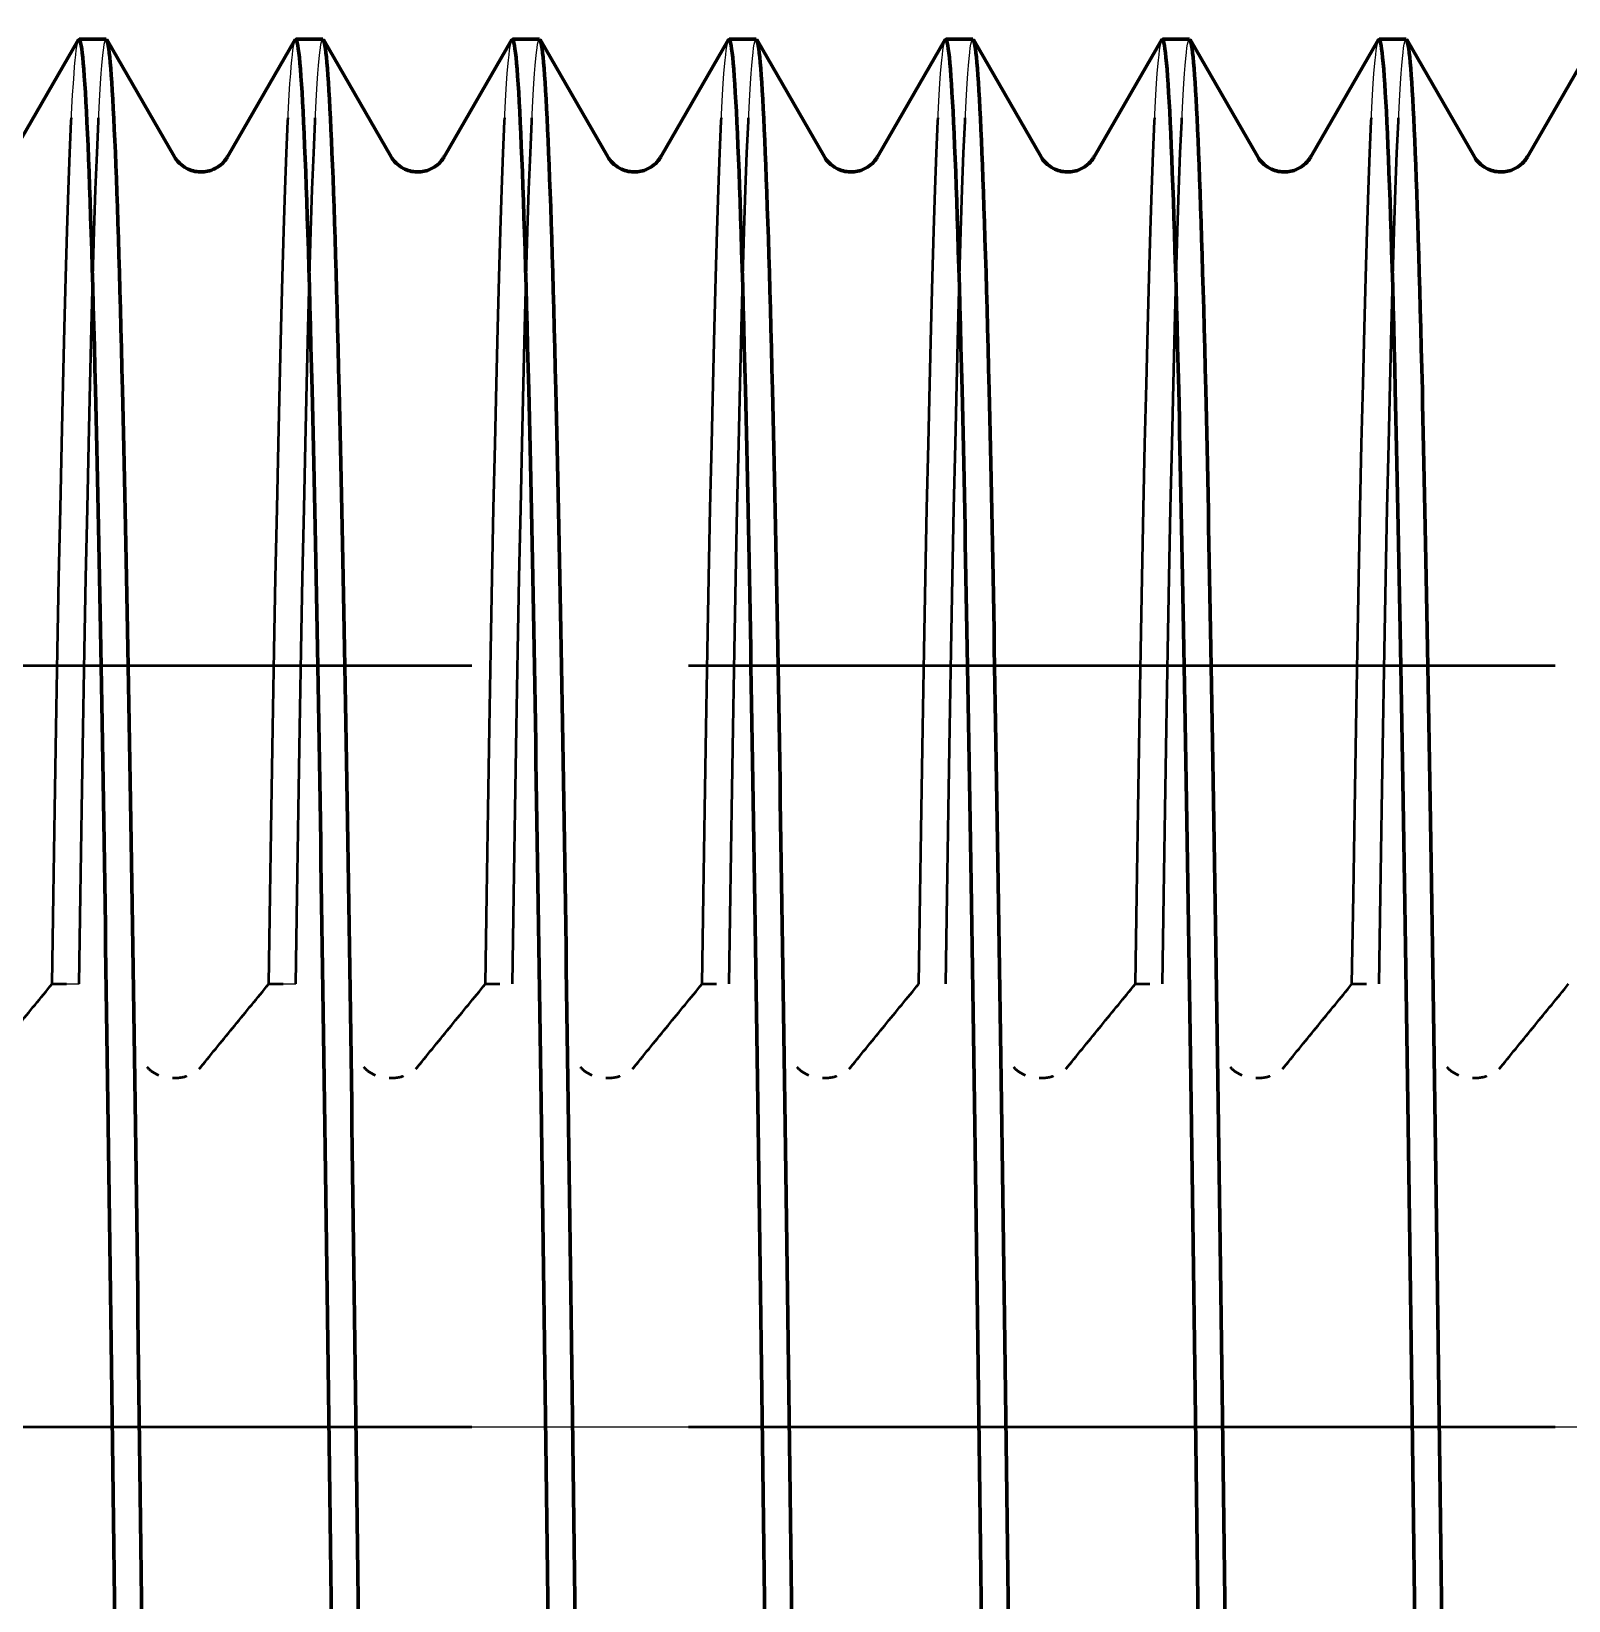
# Model space of a CAD drawing. Header units: millimetres. Extents: x -65 to 65, y -40 to 40.
# Drawn here: x -54.55 to -43.91, y 11.53 to 22.39 of the extents above; entities that cross this region are included whole.
import ezdxf

# ---------------------------------------------------------------- set-up
doc = ezdxf.new("R2010")
doc.units = ezdxf.units.MM
doc.linetypes.add('Dashed', pattern=[5.7, 4.56, -1.14])
doc.layers.add('Hidden (ISO)', color=7, linetype='Dashed', lineweight=50)
doc.layers.add('Visible (ISO)', color=7, linetype='Continuous', lineweight=70)

# ---------------------------------------------------------------- blocks, each defined once
blk = doc.blocks.new('Ball Screw Nut Assembly_Sheet_VIEW6')
at = {"layer": ''}
for p, q in [((-54.027, 22.334), (-53.558, 21.522)), ((-52.719, 22.338), (-52.531, 22.338)), ((-52.527, 22.334), (-52.058, 21.522)), ((-51.027, 22.334), (-50.558, 21.522)), ((-49.527, 22.334), (-49.058, 21.522)), ((-48.027, 22.334), (-47.558, 21.522)), ((-46.527, 22.334), (-46.058, 21.522)), ((-45.027, 22.334), (-44.558, 21.522))]:
    blk.add_line(p, q, dxfattribs=at)
at = {"layer": '', "ltscale": 0.006853}
for p, q in [((-54.406, 15.795), (-54.219, 15.795)), ((-52.906, 15.795), (-52.719, 15.795))]:
    blk.add_line(p, q, dxfattribs=at)
at = {"layer": '', "ltscale": 1.31579}
blk.add_line((-65, 12.728), (-31.595, 12.728), dxfattribs=at)
at = {"layer": ''}
for points, knots in [([(-54.223, 22.33), (-54.184, 22.391), (-54.145, 21.561), (-54.106, 19.909), (-54.057, 17.832), (-54.008, 14.465), (-53.96, 10.412), (-53.911, 6.366), (-53.862, 1.654), (-53.813, -2.881), (-53.764, -7.41), (-53.715, -11.742), (-53.666, -15.107), (-53.617, -18.483), (-53.568, -20.869), (-53.519, -21.835), (-53.503, -22.169), (-53.486, -22.333), (-53.469, -22.331)], [45.534585, 45.534585, 45.534585, 45.534585, 46.023689, 46.023689, 46.023689, 46.638984, 46.638984, 46.638984, 47.253222, 47.253222, 47.253222, 47.866592, 47.866592, 47.866592, 48.482218, 48.482218, 48.482218, 48.694686, 48.694686, 48.694686, 48.694686]), ([(-52.723, 22.33), (-52.684, 22.391), (-52.645, 21.561), (-52.606, 19.909), (-52.557, 17.832), (-52.508, 14.465), (-52.46, 10.412), (-52.411, 6.366), (-52.362, 1.654), (-52.313, -2.881), (-52.264, -7.41), (-52.215, -11.742), (-52.166, -15.107), (-52.117, -18.483), (-52.068, -20.869), (-52.019, -21.835), (-52.003, -22.169), (-51.986, -22.333), (-51.969, -22.331)], [51.81777, 51.81777, 51.81777, 51.81777, 52.306875, 52.306875, 52.306875, 52.922169, 52.922169, 52.922169, 53.536407, 53.536407, 53.536407, 54.149777, 54.149777, 54.149777, 54.765404, 54.765404, 54.765404, 54.977871, 54.977871, 54.977871, 54.977871]), ([(-51.223, 22.33), (-51.184, 22.391), (-51.145, 21.561), (-51.106, 19.909), (-51.057, 17.832), (-51.008, 14.465), (-50.96, 10.412), (-50.911, 6.366), (-50.862, 1.654), (-50.813, -2.881), (-50.764, -7.41), (-50.715, -11.742), (-50.666, -15.107), (-50.617, -18.483), (-50.568, -20.869), (-50.519, -21.835), (-50.503, -22.169), (-50.486, -22.333), (-50.469, -22.331)], [58.100956, 58.100956, 58.100956, 58.100956, 58.59006, 58.59006, 58.59006, 59.205354, 59.205354, 59.205354, 59.819593, 59.819593, 59.819593, 60.432963, 60.432963, 60.432963, 61.048589, 61.048589, 61.048589, 61.261057, 61.261057, 61.261057, 61.261057]), ([(-49.723, 22.33), (-49.684, 22.391), (-49.645, 21.561), (-49.606, 19.909), (-49.557, 17.832), (-49.508, 14.465), (-49.46, 10.412), (-49.411, 6.366), (-49.362, 1.654), (-49.313, -2.881), (-49.264, -7.41), (-49.215, -11.742), (-49.166, -15.107), (-49.117, -18.483), (-49.068, -20.869), (-49.019, -21.835), (-49.003, -22.169), (-48.986, -22.333), (-48.969, -22.331)], [64.384141, 64.384141, 64.384141, 64.384141, 64.873245, 64.873245, 64.873245, 65.48854, 65.48854, 65.48854, 66.102778, 66.102778, 66.102778, 66.716148, 66.716148, 66.716148, 67.331774, 67.331774, 67.331774, 67.544242, 67.544242, 67.544242, 67.544242]), ([(-48.223, 22.33), (-48.184, 22.391), (-48.145, 21.561), (-48.106, 19.909), (-48.057, 17.832), (-48.008, 14.465), (-47.96, 10.412), (-47.911, 6.366), (-47.862, 1.654), (-47.813, -2.881), (-47.764, -7.41), (-47.715, -11.742), (-47.666, -15.107), (-47.617, -18.483), (-47.568, -20.869), (-47.519, -21.835), (-47.503, -22.169), (-47.486, -22.333), (-47.469, -22.331)], [70.667326, 70.667326, 70.667326, 70.667326, 71.156431, 71.156431, 71.156431, 71.771725, 71.771725, 71.771725, 72.385963, 72.385963, 72.385963, 72.999333, 72.999333, 72.999333, 73.61496, 73.61496, 73.61496, 73.827427, 73.827427, 73.827427, 73.827427]), ([(-46.723, 22.33), (-46.684, 22.391), (-46.645, 21.561), (-46.606, 19.909), (-46.557, 17.832), (-46.508, 14.465), (-46.46, 10.412), (-46.411, 6.366), (-46.362, 1.654), (-46.313, -2.881), (-46.264, -7.41), (-46.215, -11.742), (-46.166, -15.107), (-46.117, -18.483), (-46.068, -20.869), (-46.019, -21.835), (-46.003, -22.169), (-45.986, -22.333), (-45.969, -22.331)], [76.950511, 76.950511, 76.950511, 76.950511, 77.439616, 77.439616, 77.439616, 78.05491, 78.05491, 78.05491, 78.669149, 78.669149, 78.669149, 79.282519, 79.282519, 79.282519, 79.898145, 79.898145, 79.898145, 80.110613, 80.110613, 80.110613, 80.110613]), ([(-45.223, 22.33), (-45.184, 22.391), (-45.145, 21.561), (-45.106, 19.909), (-45.057, 17.832), (-45.008, 14.465), (-44.96, 10.412), (-44.911, 6.366), (-44.862, 1.654), (-44.813, -2.881), (-44.764, -7.41), (-44.715, -11.742), (-44.666, -15.107), (-44.617, -18.483), (-44.568, -20.869), (-44.519, -21.835), (-44.503, -22.169), (-44.486, -22.333), (-44.469, -22.331)], [83.233697, 83.233697, 83.233697, 83.233697, 83.722801, 83.722801, 83.722801, 84.338095, 84.338095, 84.338095, 84.952334, 84.952334, 84.952334, 85.565704, 85.565704, 85.565704, 86.18133, 86.18133, 86.18133, 86.393798, 86.393798, 86.393798, 86.393798]), ([(-45.031, 22.333), (-44.994, 22.327), (-44.956, 21.498), (-44.919, 19.909), (-44.87, 17.832), (-44.821, 14.465), (-44.772, 10.412), (-44.723, 6.366), (-44.674, 1.654), (-44.625, -2.881), (-44.577, -7.41), (-44.528, -11.742), (-44.479, -15.107), (-44.43, -18.483), (-44.381, -20.869), (-44.332, -21.835), (-44.314, -22.198), (-44.295, -22.36), (-44.277, -22.327)], [89.535391, 89.535391, 89.535391, 89.535391, 90.005987, 90.005987, 90.005987, 90.621281, 90.621281, 90.621281, 91.235519, 91.235519, 91.235519, 91.848889, 91.848889, 91.848889, 92.464516, 92.464516, 92.464516, 92.695492, 92.695492, 92.695492, 92.695492]), ([(-44.558, 21.522), (-44.552, 21.511), (-44.542, 21.496), (-44.511, 21.466), (-44.494, 21.452), (-44.46, 21.435), (-44.445, 21.429), (-44.397, 21.416), (-44.361, 21.415), (-44.299, 21.429), (-44.273, 21.442), (-44.232, 21.47), (-44.219, 21.485), (-44.201, 21.507), (-44.196, 21.515), (-44.192, 21.522)], [0, 0, 0, 0, 0.01897742, 0.01897742, 0.03148174, 0.03148174, 0.03925152, 0.03925152, 0.05445273, 0.05445273, 0.06857096, 0.06857096, 0.08319733, 0.08319733, 0.09491646, 0.09491646, 0.09491646, 0.09491646])]:
    blk.add_open_spline(points, degree=3, knots=knots, dxfattribs=at)
at = {"layer": '', "ltscale": 1.31579}
for points, knots in [([(-54.406, 15.795), (-54.355, 19.162), (-54.304, 21.408), (-54.254, 22.1), (-54.243, 22.238), (-54.233, 22.314), (-54.223, 22.33)], [44.7676953, 44.7676953, 44.7676953, 44.7676953, 45.407149, 45.407149, 45.407149, 45.5345849, 45.5345849, 45.5345849, 45.5345849]), ([(-54.219, 15.795), (-54.168, 19.162), (-54.117, 21.408), (-54.066, 22.1), (-54.054, 22.258), (-54.043, 22.335), (-54.031, 22.333)], [51.0508806, 51.0508806, 51.0508806, 51.0508806, 51.6903343, 51.6903343, 51.6903343, 51.8362788, 51.8362788, 51.8362788, 51.8362788]), ([(-52.906, 15.795), (-52.855, 19.162), (-52.804, 21.408), (-52.754, 22.1), (-52.743, 22.238), (-52.733, 22.314), (-52.723, 22.33)], [51.0508806, 51.0508806, 51.0508806, 51.0508806, 51.6903343, 51.6903343, 51.6903343, 51.8177702, 51.8177702, 51.8177702, 51.8177702]), ([(-52.719, 15.795), (-52.668, 19.162), (-52.617, 21.408), (-52.566, 22.1), (-52.554, 22.258), (-52.543, 22.335), (-52.531, 22.333)], [57.3340659, 57.3340659, 57.3340659, 57.3340659, 57.9735196, 57.9735196, 57.9735196, 58.1194641, 58.1194641, 58.1194641, 58.1194641]), ([(-51.406, 15.795), (-51.355, 19.162), (-51.304, 21.408), (-51.254, 22.1), (-51.243, 22.238), (-51.233, 22.314), (-51.223, 22.33)], [57.3340659, 57.3340659, 57.3340659, 57.3340659, 57.9735196, 57.9735196, 57.9735196, 58.1009555, 58.1009555, 58.1009555, 58.1009555]), ([(-51.219, 15.795), (-51.168, 19.162), (-51.117, 21.408), (-51.066, 22.1), (-51.054, 22.258), (-51.043, 22.335), (-51.031, 22.333)], [63.6172512, 63.6172512, 63.6172512, 63.6172512, 64.2567049, 64.2567049, 64.2567049, 64.4026494, 64.4026494, 64.4026494, 64.4026494]), ([(-49.906, 15.795), (-49.855, 19.162), (-49.804, 21.408), (-49.754, 22.1), (-49.743, 22.238), (-49.733, 22.314), (-49.723, 22.33)], [63.6172512, 63.6172512, 63.6172512, 63.6172512, 64.2567049, 64.2567049, 64.2567049, 64.3841408, 64.3841408, 64.3841408, 64.3841408]), ([(-49.719, 15.795), (-49.668, 19.162), (-49.617, 21.408), (-49.566, 22.1), (-49.554, 22.258), (-49.543, 22.335), (-49.531, 22.333)], [69.9004365, 69.9004365, 69.9004365, 69.9004365, 70.5398902, 70.5398902, 70.5398902, 70.6858347, 70.6858347, 70.6858347, 70.6858347]), ([(-48.406, 15.795), (-48.355, 19.162), (-48.304, 21.408), (-48.254, 22.1), (-48.243, 22.238), (-48.233, 22.314), (-48.223, 22.33)], [69.9004365, 69.9004365, 69.9004365, 69.9004365, 70.5398902, 70.5398902, 70.5398902, 70.6673261, 70.6673261, 70.6673261, 70.6673261]), ([(-48.219, 15.795), (-48.168, 19.162), (-48.117, 21.408), (-48.066, 22.1), (-48.054, 22.258), (-48.043, 22.335), (-48.031, 22.333)], [76.1836218, 76.1836218, 76.1836218, 76.1836218, 76.8230755, 76.8230755, 76.8230755, 76.96902, 76.96902, 76.96902, 76.96902]), ([(-46.906, 15.795), (-46.855, 19.162), (-46.804, 21.408), (-46.754, 22.1), (-46.743, 22.238), (-46.733, 22.314), (-46.723, 22.33)], [76.1836218, 76.1836218, 76.1836218, 76.1836218, 76.8230755, 76.8230755, 76.8230755, 76.9505115, 76.9505115, 76.9505115, 76.9505115]), ([(-46.719, 15.795), (-46.668, 19.162), (-46.617, 21.408), (-46.566, 22.1), (-46.554, 22.258), (-46.543, 22.335), (-46.531, 22.333)], [82.4668072, 82.4668072, 82.4668072, 82.4668072, 83.1062608, 83.1062608, 83.1062608, 83.2522053, 83.2522053, 83.2522053, 83.2522053]), ([(-45.406, 15.795), (-45.355, 19.162), (-45.304, 21.408), (-45.254, 22.1), (-45.243, 22.238), (-45.233, 22.314), (-45.223, 22.33)], [82.4668072, 82.4668072, 82.4668072, 82.4668072, 83.1062608, 83.1062608, 83.1062608, 83.2336968, 83.2336968, 83.2336968, 83.2336968]), ([(-45.219, 15.795), (-45.168, 19.162), (-45.117, 21.408), (-45.066, 22.1), (-45.054, 22.258), (-45.043, 22.335), (-45.031, 22.333)], [88.7499925, 88.7499925, 88.7499925, 88.7499925, 89.3894461, 89.3894461, 89.3894461, 89.5353906, 89.5353906, 89.5353906, 89.5353906]), ([(-53.375, 15.221), (-53.297, 15.317), (-53.219, 15.412), (-53.063, 15.604), (-52.984, 15.699), (-52.906, 15.795)], [0, 0, 0, 0, 0.04687397, 0.04687397, 0.09374794, 0.09374794, 0.09374794, 0.09374794]), ([(-51.875, 15.221), (-51.797, 15.317), (-51.719, 15.412), (-51.563, 15.604), (-51.484, 15.699), (-51.406, 15.795)], [0, 0, 0, 0, 0.04687397, 0.04687397, 0.09374794, 0.09374794, 0.09374794, 0.09374794]), ([(-48.875, 15.221), (-48.797, 15.317), (-48.719, 15.412), (-48.563, 15.604), (-48.484, 15.699), (-48.406, 15.795)], [0, 0, 0, 0, 0.04687397, 0.04687397, 0.09374794, 0.09374794, 0.09374794, 0.09374794])]:
    blk.add_open_spline(points, degree=3, knots=knots, dxfattribs=at)
at = {"layer": '', "ltscale": 1.05225e-08}
for points in [[(-53.558, 21.517), (-53.558, 21.517), (-53.558, 21.517), (-53.558, 21.517)], [(-52.058, 21.517), (-52.058, 21.517), (-52.058, 21.517), (-52.058, 21.517)], [(-50.558, 21.517), (-50.558, 21.517), (-50.558, 21.517), (-50.558, 21.517)], [(-49.058, 21.517), (-49.058, 21.517), (-49.058, 21.517), (-49.058, 21.517)], [(-47.558, 21.517), (-47.558, 21.517), (-47.558, 21.517), (-47.558, 21.517)], [(-46.058, 21.517), (-46.058, 21.517), (-46.058, 21.517), (-46.058, 21.517)], [(-44.558, 21.517), (-44.558, 21.517), (-44.558, 21.517), (-44.558, 21.517)]]:
    blk.add_open_spline(points, degree=3, dxfattribs=at)
at = {"layer": '', "ltscale": 9.1084e-09}
for points in [[(-53.192, 21.518), (-53.192, 21.518), (-53.192, 21.518), (-53.192, 21.518)], [(-51.692, 21.518), (-51.692, 21.518), (-51.692, 21.518), (-51.692, 21.518)], [(-50.192, 21.518), (-50.192, 21.518), (-50.192, 21.518), (-50.192, 21.518)], [(-48.692, 21.518), (-48.692, 21.518), (-48.692, 21.518), (-48.692, 21.518)], [(-47.192, 21.518), (-47.192, 21.518), (-47.192, 21.518), (-47.192, 21.518)], [(-45.692, 21.518), (-45.692, 21.518), (-45.692, 21.518), (-45.692, 21.518)], [(-44.192, 21.518), (-44.192, 21.518), (-44.192, 21.518), (-44.192, 21.518)]]:
    blk.add_open_spline(points, degree=3, dxfattribs=at)
at = {"layer": 'Hidden (ISO)', "ltscale": 1.31579}
for p, q in [((-65, 18), (-30.345, 18)), ((-65, 12.728), (-31.595, 12.728))]:
    blk.add_line(p, q, dxfattribs=at)
at = {"layer": 'Hidden (ISO)', "ltscale": 0.006853}
for p, q in [((-54.406, 15.795), (-54.219, 15.795)), ((-52.906, 15.795), (-52.719, 15.795)), ((-51.406, 15.795), (-51.219, 15.795)), ((-49.906, 15.795), (-49.719, 15.795)), ((-46.906, 15.795), (-46.719, 15.795)), ((-45.406, 15.795), (-45.219, 15.795))]:
    blk.add_line(p, q, dxfattribs=at)
at = {"layer": 'Hidden (ISO)', "ltscale": 1.31579}
for points, knots in [([(-54.406, 15.795), (-54.355, 19.162), (-54.304, 21.408), (-54.254, 22.1), (-54.243, 22.238), (-54.233, 22.314), (-54.223, 22.33)], [44.7676953, 44.7676953, 44.7676953, 44.7676953, 45.407149, 45.407149, 45.407149, 45.5345849, 45.5345849, 45.5345849, 45.5345849]), ([(-54.219, 15.795), (-54.168, 19.162), (-54.117, 21.408), (-54.066, 22.1), (-54.054, 22.258), (-54.043, 22.335), (-54.031, 22.333)], [51.0508806, 51.0508806, 51.0508806, 51.0508806, 51.6903343, 51.6903343, 51.6903343, 51.8362788, 51.8362788, 51.8362788, 51.8362788]), ([(-52.906, 15.795), (-52.855, 19.162), (-52.804, 21.408), (-52.754, 22.1), (-52.743, 22.238), (-52.733, 22.314), (-52.723, 22.33)], [51.0508806, 51.0508806, 51.0508806, 51.0508806, 51.6903343, 51.6903343, 51.6903343, 51.8177702, 51.8177702, 51.8177702, 51.8177702]), ([(-52.719, 15.795), (-52.668, 19.162), (-52.617, 21.408), (-52.566, 22.1), (-52.554, 22.258), (-52.543, 22.335), (-52.531, 22.333)], [57.3340659, 57.3340659, 57.3340659, 57.3340659, 57.9735196, 57.9735196, 57.9735196, 58.1194641, 58.1194641, 58.1194641, 58.1194641]), ([(-51.406, 15.795), (-51.355, 19.162), (-51.304, 21.408), (-51.254, 22.1), (-51.243, 22.238), (-51.233, 22.314), (-51.223, 22.33)], [57.3340659, 57.3340659, 57.3340659, 57.3340659, 57.9735196, 57.9735196, 57.9735196, 58.1009555, 58.1009555, 58.1009555, 58.1009555]), ([(-51.219, 15.795), (-51.168, 19.162), (-51.117, 21.408), (-51.066, 22.1), (-51.054, 22.258), (-51.043, 22.335), (-51.031, 22.333)], [63.6172512, 63.6172512, 63.6172512, 63.6172512, 64.2567049, 64.2567049, 64.2567049, 64.4026494, 64.4026494, 64.4026494, 64.4026494]), ([(-49.906, 15.795), (-49.855, 19.162), (-49.804, 21.408), (-49.754, 22.1), (-49.743, 22.238), (-49.733, 22.314), (-49.723, 22.33)], [63.6172512, 63.6172512, 63.6172512, 63.6172512, 64.2567049, 64.2567049, 64.2567049, 64.3841408, 64.3841408, 64.3841408, 64.3841408]), ([(-49.719, 15.795), (-49.668, 19.162), (-49.617, 21.408), (-49.566, 22.1), (-49.554, 22.258), (-49.543, 22.335), (-49.531, 22.333)], [69.9004365, 69.9004365, 69.9004365, 69.9004365, 70.5398902, 70.5398902, 70.5398902, 70.6858347, 70.6858347, 70.6858347, 70.6858347]), ([(-48.406, 15.795), (-48.355, 19.162), (-48.304, 21.408), (-48.254, 22.1), (-48.243, 22.238), (-48.233, 22.314), (-48.223, 22.33)], [69.9004365, 69.9004365, 69.9004365, 69.9004365, 70.5398902, 70.5398902, 70.5398902, 70.6673261, 70.6673261, 70.6673261, 70.6673261]), ([(-48.219, 15.795), (-48.168, 19.162), (-48.117, 21.408), (-48.066, 22.1), (-48.054, 22.258), (-48.043, 22.335), (-48.031, 22.333)], [76.1836218, 76.1836218, 76.1836218, 76.1836218, 76.8230755, 76.8230755, 76.8230755, 76.96902, 76.96902, 76.96902, 76.96902]), ([(-46.906, 15.795), (-46.855, 19.162), (-46.804, 21.408), (-46.754, 22.1), (-46.743, 22.238), (-46.733, 22.314), (-46.723, 22.33)], [76.1836218, 76.1836218, 76.1836218, 76.1836218, 76.8230755, 76.8230755, 76.8230755, 76.9505115, 76.9505115, 76.9505115, 76.9505115]), ([(-46.719, 15.795), (-46.668, 19.162), (-46.617, 21.408), (-46.566, 22.1), (-46.554, 22.258), (-46.543, 22.335), (-46.531, 22.333)], [82.4668072, 82.4668072, 82.4668072, 82.4668072, 83.1062608, 83.1062608, 83.1062608, 83.2522053, 83.2522053, 83.2522053, 83.2522053]), ([(-45.406, 15.795), (-45.355, 19.162), (-45.304, 21.408), (-45.254, 22.1), (-45.243, 22.238), (-45.233, 22.314), (-45.223, 22.33)], [82.4668072, 82.4668072, 82.4668072, 82.4668072, 83.1062608, 83.1062608, 83.1062608, 83.2336968, 83.2336968, 83.2336968, 83.2336968]), ([(-45.219, 15.795), (-45.168, 19.162), (-45.117, 21.408), (-45.066, 22.1), (-45.054, 22.258), (-45.043, 22.335), (-45.031, 22.333)], [88.7499925, 88.7499925, 88.7499925, 88.7499925, 89.3894461, 89.3894461, 89.3894461, 89.5353906, 89.5353906, 89.5353906, 89.5353906]), ([(-54.875, 15.221), (-54.797, 15.317), (-54.719, 15.412), (-54.563, 15.604), (-54.484, 15.699), (-54.406, 15.795)], [0, 0, 0, 0, 0.04687397, 0.04687397, 0.09374794, 0.09374794, 0.09374794, 0.09374794]), ([(-53.375, 15.221), (-53.297, 15.317), (-53.219, 15.412), (-53.063, 15.604), (-52.984, 15.699), (-52.906, 15.795)], [0, 0, 0, 0, 0.04687397, 0.04687397, 0.09374794, 0.09374794, 0.09374794, 0.09374794]), ([(-51.875, 15.221), (-51.797, 15.317), (-51.719, 15.412), (-51.563, 15.604), (-51.484, 15.699), (-51.406, 15.795)], [0, 0, 0, 0, 0.04687397, 0.04687397, 0.09374794, 0.09374794, 0.09374794, 0.09374794]), ([(-50.375, 15.221), (-50.297, 15.317), (-50.219, 15.412), (-50.063, 15.604), (-49.984, 15.699), (-49.906, 15.795)], [0, 0, 0, 0, 0.04687397, 0.04687397, 0.09374794, 0.09374794, 0.09374794, 0.09374794]), ([(-48.875, 15.221), (-48.797, 15.317), (-48.719, 15.412), (-48.563, 15.604), (-48.484, 15.699), (-48.406, 15.795)], [0, 0, 0, 0, 0.04687397, 0.04687397, 0.09374794, 0.09374794, 0.09374794, 0.09374794]), ([(-47.375, 15.221), (-47.297, 15.317), (-47.219, 15.412), (-47.063, 15.604), (-46.984, 15.699), (-46.906, 15.795)], [0, 0, 0, 0, 0.04687397, 0.04687397, 0.09374794, 0.09374794, 0.09374794, 0.09374794]), ([(-45.875, 15.221), (-45.797, 15.317), (-45.719, 15.412), (-45.563, 15.604), (-45.484, 15.699), (-45.406, 15.795)], [0, 0, 0, 0, 0.04687397, 0.04687397, 0.09374794, 0.09374794, 0.09374794, 0.09374794]), ([(-44.375, 15.221), (-44.297, 15.317), (-44.219, 15.412), (-44.063, 15.604), (-43.984, 15.699), (-43.906, 15.795)], [0, 0, 0, 0, 0.04687397, 0.04687397, 0.09374794, 0.09374794, 0.09374794, 0.09374794])]:
    blk.add_open_spline(points, degree=3, knots=knots, dxfattribs=at)
at = {"layer": 'Hidden (ISO)', "ltscale": 1.05225e-08}
for points in [[(-53.558, 21.517), (-53.558, 21.517), (-53.558, 21.517), (-53.558, 21.517)], [(-52.058, 21.517), (-52.058, 21.517), (-52.058, 21.517), (-52.058, 21.517)], [(-50.558, 21.517), (-50.558, 21.517), (-50.558, 21.517), (-50.558, 21.517)], [(-49.058, 21.517), (-49.058, 21.517), (-49.058, 21.517), (-49.058, 21.517)], [(-47.558, 21.517), (-47.558, 21.517), (-47.558, 21.517), (-47.558, 21.517)], [(-46.058, 21.517), (-46.058, 21.517), (-46.058, 21.517), (-46.058, 21.517)], [(-44.558, 21.517), (-44.558, 21.517), (-44.558, 21.517), (-44.558, 21.517)]]:
    blk.add_open_spline(points, degree=3, dxfattribs=at)
at = {"layer": 'Hidden (ISO)', "ltscale": 9.1084e-09}
for points in [[(-53.192, 21.518), (-53.192, 21.518), (-53.192, 21.518), (-53.192, 21.518)], [(-51.692, 21.518), (-51.692, 21.518), (-51.692, 21.518), (-51.692, 21.518)], [(-50.192, 21.518), (-50.192, 21.518), (-50.192, 21.518), (-50.192, 21.518)], [(-48.692, 21.518), (-48.692, 21.518), (-48.692, 21.518), (-48.692, 21.518)], [(-47.192, 21.518), (-47.192, 21.518), (-47.192, 21.518), (-47.192, 21.518)], [(-45.692, 21.518), (-45.692, 21.518), (-45.692, 21.518), (-45.692, 21.518)], [(-44.192, 21.518), (-44.192, 21.518), (-44.192, 21.518), (-44.192, 21.518)]]:
    blk.add_open_spline(points, degree=3, dxfattribs=at)
at = {"layer": 'Hidden (ISO)', "ltscale": 0.015272}
for points in [[(-53.75, 15.221), (-53.736, 15.204), (-53.717, 15.189), (-53.673, 15.164), (-53.647, 15.155), (-53.593, 15.145), (-53.564, 15.143), (-53.508, 15.148), (-53.481, 15.154), (-53.44, 15.171), (-53.424, 15.179), (-53.397, 15.198), (-53.385, 15.209), (-53.375, 15.221)], [(-52.25, 15.221), (-52.236, 15.204), (-52.217, 15.189), (-52.173, 15.164), (-52.147, 15.155), (-52.093, 15.145), (-52.064, 15.143), (-52.008, 15.148), (-51.981, 15.154), (-51.94, 15.171), (-51.924, 15.179), (-51.897, 15.198), (-51.885, 15.209), (-51.875, 15.221)], [(-50.75, 15.221), (-50.736, 15.204), (-50.717, 15.189), (-50.673, 15.164), (-50.647, 15.155), (-50.593, 15.145), (-50.564, 15.143), (-50.508, 15.148), (-50.481, 15.154), (-50.44, 15.171), (-50.424, 15.179), (-50.397, 15.198), (-50.385, 15.209), (-50.375, 15.221)], [(-49.25, 15.221), (-49.236, 15.204), (-49.217, 15.189), (-49.173, 15.164), (-49.147, 15.155), (-49.093, 15.145), (-49.064, 15.143), (-49.008, 15.148), (-48.981, 15.154), (-48.94, 15.171), (-48.924, 15.179), (-48.897, 15.198), (-48.885, 15.209), (-48.875, 15.221)], [(-47.75, 15.221), (-47.736, 15.204), (-47.717, 15.189), (-47.673, 15.164), (-47.647, 15.155), (-47.593, 15.145), (-47.564, 15.143), (-47.508, 15.148), (-47.481, 15.154), (-47.44, 15.171), (-47.424, 15.179), (-47.397, 15.198), (-47.385, 15.209), (-47.375, 15.221)], [(-46.25, 15.221), (-46.236, 15.204), (-46.217, 15.189), (-46.173, 15.164), (-46.147, 15.155), (-46.093, 15.145), (-46.064, 15.143), (-46.008, 15.148), (-45.981, 15.154), (-45.94, 15.171), (-45.924, 15.179), (-45.897, 15.198), (-45.885, 15.209), (-45.875, 15.221)], [(-44.75, 15.221), (-44.736, 15.204), (-44.717, 15.189), (-44.673, 15.164), (-44.647, 15.155), (-44.593, 15.145), (-44.564, 15.143), (-44.508, 15.148), (-44.481, 15.154), (-44.44, 15.171), (-44.424, 15.179), (-44.397, 15.198), (-44.385, 15.209), (-44.375, 15.221)]]:
    blk.add_open_spline(points, degree=3, knots=[0, 0, 0, 0, 0.00845782, 0.00845782, 0.01691565, 0.01691565, 0.02537347, 0.02537347, 0.0338313, 0.0338313, 0.03964972, 0.03964972, 0.04546814, 0.04546814, 0.04546814, 0.04546814], dxfattribs=at)
at = {"layer": 'Visible (ISO)'}
for p, q in [((-54.692, 21.522), (-54.223, 22.334)), ((-54.219, 22.338), (-54.031, 22.338)), ((-54.027, 22.334), (-53.558, 21.522)), ((-53.192, 21.522), (-52.723, 22.334)), ((-52.719, 22.338), (-52.531, 22.338)), ((-52.527, 22.334), (-52.058, 21.522)), ((-51.692, 21.522), (-51.223, 22.334)), ((-51.219, 22.338), (-51.031, 22.338)), ((-51.027, 22.334), (-50.558, 21.522)), ((-50.192, 21.522), (-49.723, 22.334)), ((-49.719, 22.338), (-49.531, 22.338)), ((-49.527, 22.334), (-49.058, 21.522)), ((-48.692, 21.522), (-48.223, 22.334)), ((-48.219, 22.338), (-48.031, 22.338)), ((-48.027, 22.334), (-47.558, 21.522)), ((-47.192, 21.522), (-46.723, 22.334)), ((-46.719, 22.338), (-46.531, 22.338)), ((-46.527, 22.334), (-46.058, 21.522)), ((-45.692, 21.522), (-45.223, 22.334)), ((-45.219, 22.338), (-45.031, 22.338)), ((-45.027, 22.334), (-44.558, 21.522)), ((-44.192, 21.522), (-43.723, 22.334))]:
    blk.add_line(p, q, dxfattribs=at)
for points, knots in [([(-54.223, 22.33), (-54.184, 22.391), (-54.145, 21.561), (-54.106, 19.909), (-54.057, 17.832), (-54.008, 14.465), (-53.96, 10.412), (-53.911, 6.366), (-53.862, 1.654), (-53.813, -2.881), (-53.764, -7.41), (-53.715, -11.742), (-53.666, -15.107), (-53.617, -18.483), (-53.568, -20.869), (-53.519, -21.835), (-53.503, -22.169), (-53.486, -22.333), (-53.469, -22.331)], [45.534585, 45.534585, 45.534585, 45.534585, 46.023689, 46.023689, 46.023689, 46.638984, 46.638984, 46.638984, 47.253222, 47.253222, 47.253222, 47.866592, 47.866592, 47.866592, 48.482218, 48.482218, 48.482218, 48.694686, 48.694686, 48.694686, 48.694686]), ([(-52.723, 22.33), (-52.684, 22.391), (-52.645, 21.561), (-52.606, 19.909), (-52.557, 17.832), (-52.508, 14.465), (-52.46, 10.412), (-52.411, 6.366), (-52.362, 1.654), (-52.313, -2.881), (-52.264, -7.41), (-52.215, -11.742), (-52.166, -15.107), (-52.117, -18.483), (-52.068, -20.869), (-52.019, -21.835), (-52.003, -22.169), (-51.986, -22.333), (-51.969, -22.331)], [51.81777, 51.81777, 51.81777, 51.81777, 52.306875, 52.306875, 52.306875, 52.922169, 52.922169, 52.922169, 53.536407, 53.536407, 53.536407, 54.149777, 54.149777, 54.149777, 54.765404, 54.765404, 54.765404, 54.977871, 54.977871, 54.977871, 54.977871]), ([(-51.223, 22.33), (-51.184, 22.391), (-51.145, 21.561), (-51.106, 19.909), (-51.057, 17.832), (-51.008, 14.465), (-50.96, 10.412), (-50.911, 6.366), (-50.862, 1.654), (-50.813, -2.881), (-50.764, -7.41), (-50.715, -11.742), (-50.666, -15.107), (-50.617, -18.483), (-50.568, -20.869), (-50.519, -21.835), (-50.503, -22.169), (-50.486, -22.333), (-50.469, -22.331)], [58.100956, 58.100956, 58.100956, 58.100956, 58.59006, 58.59006, 58.59006, 59.205354, 59.205354, 59.205354, 59.819593, 59.819593, 59.819593, 60.432963, 60.432963, 60.432963, 61.048589, 61.048589, 61.048589, 61.261057, 61.261057, 61.261057, 61.261057]), ([(-49.723, 22.33), (-49.684, 22.391), (-49.645, 21.561), (-49.606, 19.909), (-49.557, 17.832), (-49.508, 14.465), (-49.46, 10.412), (-49.411, 6.366), (-49.362, 1.654), (-49.313, -2.881), (-49.264, -7.41), (-49.215, -11.742), (-49.166, -15.107), (-49.117, -18.483), (-49.068, -20.869), (-49.019, -21.835), (-49.003, -22.169), (-48.986, -22.333), (-48.969, -22.331)], [64.384141, 64.384141, 64.384141, 64.384141, 64.873245, 64.873245, 64.873245, 65.48854, 65.48854, 65.48854, 66.102778, 66.102778, 66.102778, 66.716148, 66.716148, 66.716148, 67.331774, 67.331774, 67.331774, 67.544242, 67.544242, 67.544242, 67.544242]), ([(-48.223, 22.33), (-48.184, 22.391), (-48.145, 21.561), (-48.106, 19.909), (-48.057, 17.832), (-48.008, 14.465), (-47.96, 10.412), (-47.911, 6.366), (-47.862, 1.654), (-47.813, -2.881), (-47.764, -7.41), (-47.715, -11.742), (-47.666, -15.107), (-47.617, -18.483), (-47.568, -20.869), (-47.519, -21.835), (-47.503, -22.169), (-47.486, -22.333), (-47.469, -22.331)], [70.667326, 70.667326, 70.667326, 70.667326, 71.156431, 71.156431, 71.156431, 71.771725, 71.771725, 71.771725, 72.385963, 72.385963, 72.385963, 72.999333, 72.999333, 72.999333, 73.61496, 73.61496, 73.61496, 73.827427, 73.827427, 73.827427, 73.827427]), ([(-46.723, 22.33), (-46.684, 22.391), (-46.645, 21.561), (-46.606, 19.909), (-46.557, 17.832), (-46.508, 14.465), (-46.46, 10.412), (-46.411, 6.366), (-46.362, 1.654), (-46.313, -2.881), (-46.264, -7.41), (-46.215, -11.742), (-46.166, -15.107), (-46.117, -18.483), (-46.068, -20.869), (-46.019, -21.835), (-46.003, -22.169), (-45.986, -22.333), (-45.969, -22.331)], [76.950511, 76.950511, 76.950511, 76.950511, 77.439616, 77.439616, 77.439616, 78.05491, 78.05491, 78.05491, 78.669149, 78.669149, 78.669149, 79.282519, 79.282519, 79.282519, 79.898145, 79.898145, 79.898145, 80.110613, 80.110613, 80.110613, 80.110613]), ([(-45.223, 22.33), (-45.184, 22.391), (-45.145, 21.561), (-45.106, 19.909), (-45.057, 17.832), (-45.008, 14.465), (-44.96, 10.412), (-44.911, 6.366), (-44.862, 1.654), (-44.813, -2.881), (-44.764, -7.41), (-44.715, -11.742), (-44.666, -15.107), (-44.617, -18.483), (-44.568, -20.869), (-44.519, -21.835), (-44.503, -22.169), (-44.486, -22.333), (-44.469, -22.331)], [83.233697, 83.233697, 83.233697, 83.233697, 83.722801, 83.722801, 83.722801, 84.338095, 84.338095, 84.338095, 84.952334, 84.952334, 84.952334, 85.565704, 85.565704, 85.565704, 86.18133, 86.18133, 86.18133, 86.393798, 86.393798, 86.393798, 86.393798]), ([(-54.031, 22.333), (-53.994, 22.327), (-53.956, 21.498), (-53.919, 19.909), (-53.87, 17.832), (-53.821, 14.465), (-53.772, 10.412), (-53.723, 6.366), (-53.674, 1.654), (-53.625, -2.881), (-53.577, -7.41), (-53.528, -11.742), (-53.479, -15.107), (-53.43, -18.483), (-53.381, -20.869), (-53.332, -21.835), (-53.314, -22.198), (-53.295, -22.36), (-53.277, -22.327)], [51.836279, 51.836279, 51.836279, 51.836279, 52.306875, 52.306875, 52.306875, 52.922169, 52.922169, 52.922169, 53.536407, 53.536407, 53.536407, 54.149777, 54.149777, 54.149777, 54.765404, 54.765404, 54.765404, 54.99638, 54.99638, 54.99638, 54.99638]), ([(-52.531, 22.333), (-52.494, 22.327), (-52.456, 21.498), (-52.419, 19.909), (-52.37, 17.832), (-52.321, 14.465), (-52.272, 10.412), (-52.223, 6.366), (-52.174, 1.654), (-52.125, -2.881), (-52.077, -7.41), (-52.028, -11.742), (-51.979, -15.107), (-51.93, -18.483), (-51.881, -20.869), (-51.832, -21.835), (-51.814, -22.198), (-51.795, -22.36), (-51.777, -22.327)], [58.119464, 58.119464, 58.119464, 58.119464, 58.59006, 58.59006, 58.59006, 59.205354, 59.205354, 59.205354, 59.819593, 59.819593, 59.819593, 60.432963, 60.432963, 60.432963, 61.048589, 61.048589, 61.048589, 61.279565, 61.279565, 61.279565, 61.279565]), ([(-51.031, 22.333), (-50.994, 22.327), (-50.956, 21.498), (-50.919, 19.909), (-50.87, 17.832), (-50.821, 14.465), (-50.772, 10.412), (-50.723, 6.366), (-50.674, 1.654), (-50.625, -2.881), (-50.577, -7.41), (-50.528, -11.742), (-50.479, -15.107), (-50.43, -18.483), (-50.381, -20.869), (-50.332, -21.835), (-50.314, -22.198), (-50.295, -22.36), (-50.277, -22.327)], [64.402649, 64.402649, 64.402649, 64.402649, 64.873245, 64.873245, 64.873245, 65.48854, 65.48854, 65.48854, 66.102778, 66.102778, 66.102778, 66.716148, 66.716148, 66.716148, 67.331774, 67.331774, 67.331774, 67.562751, 67.562751, 67.562751, 67.562751]), ([(-49.531, 22.333), (-49.494, 22.327), (-49.456, 21.498), (-49.419, 19.909), (-49.37, 17.832), (-49.321, 14.465), (-49.272, 10.412), (-49.223, 6.366), (-49.174, 1.654), (-49.125, -2.881), (-49.077, -7.41), (-49.028, -11.742), (-48.979, -15.107), (-48.93, -18.483), (-48.881, -20.869), (-48.832, -21.835), (-48.814, -22.198), (-48.795, -22.36), (-48.777, -22.327)], [70.685835, 70.685835, 70.685835, 70.685835, 71.156431, 71.156431, 71.156431, 71.771725, 71.771725, 71.771725, 72.385963, 72.385963, 72.385963, 72.999333, 72.999333, 72.999333, 73.61496, 73.61496, 73.61496, 73.845936, 73.845936, 73.845936, 73.845936]), ([(-48.031, 22.333), (-47.994, 22.327), (-47.956, 21.498), (-47.919, 19.909), (-47.87, 17.832), (-47.821, 14.465), (-47.772, 10.412), (-47.723, 6.366), (-47.674, 1.654), (-47.625, -2.881), (-47.577, -7.41), (-47.528, -11.742), (-47.479, -15.107), (-47.43, -18.483), (-47.381, -20.869), (-47.332, -21.835), (-47.314, -22.198), (-47.295, -22.36), (-47.277, -22.327)], [76.96902, 76.96902, 76.96902, 76.96902, 77.439616, 77.439616, 77.439616, 78.05491, 78.05491, 78.05491, 78.669149, 78.669149, 78.669149, 79.282519, 79.282519, 79.282519, 79.898145, 79.898145, 79.898145, 80.129121, 80.129121, 80.129121, 80.129121]), ([(-46.531, 22.333), (-46.494, 22.327), (-46.456, 21.498), (-46.419, 19.909), (-46.37, 17.832), (-46.321, 14.465), (-46.272, 10.412), (-46.223, 6.366), (-46.174, 1.654), (-46.125, -2.881), (-46.077, -7.41), (-46.028, -11.742), (-45.979, -15.107), (-45.93, -18.483), (-45.881, -20.869), (-45.832, -21.835), (-45.814, -22.198), (-45.795, -22.36), (-45.777, -22.327)], [83.252205, 83.252205, 83.252205, 83.252205, 83.722801, 83.722801, 83.722801, 84.338095, 84.338095, 84.338095, 84.952334, 84.952334, 84.952334, 85.565704, 85.565704, 85.565704, 86.18133, 86.18133, 86.18133, 86.412307, 86.412307, 86.412307, 86.412307]), ([(-45.031, 22.333), (-44.994, 22.327), (-44.956, 21.498), (-44.919, 19.909), (-44.87, 17.832), (-44.821, 14.465), (-44.772, 10.412), (-44.723, 6.366), (-44.674, 1.654), (-44.625, -2.881), (-44.577, -7.41), (-44.528, -11.742), (-44.479, -15.107), (-44.43, -18.483), (-44.381, -20.869), (-44.332, -21.835), (-44.314, -22.198), (-44.295, -22.36), (-44.277, -22.327)], [89.535391, 89.535391, 89.535391, 89.535391, 90.005987, 90.005987, 90.005987, 90.621281, 90.621281, 90.621281, 91.235519, 91.235519, 91.235519, 91.848889, 91.848889, 91.848889, 92.464516, 92.464516, 92.464516, 92.695492, 92.695492, 92.695492, 92.695492]), ([(-53.558, 21.522), (-53.552, 21.511), (-53.542, 21.496), (-53.511, 21.466), (-53.494, 21.452), (-53.46, 21.435), (-53.445, 21.429), (-53.397, 21.416), (-53.361, 21.415), (-53.299, 21.429), (-53.273, 21.442), (-53.232, 21.47), (-53.219, 21.485), (-53.201, 21.507), (-53.196, 21.515), (-53.192, 21.522)], [0, 0, 0, 0, 0.01897742, 0.01897742, 0.03148174, 0.03148174, 0.03925152, 0.03925152, 0.05445273, 0.05445273, 0.06857096, 0.06857096, 0.08319733, 0.08319733, 0.09491646, 0.09491646, 0.09491646, 0.09491646]), ([(-52.058, 21.522), (-52.052, 21.511), (-52.042, 21.496), (-52.011, 21.466), (-51.994, 21.452), (-51.96, 21.435), (-51.945, 21.429), (-51.897, 21.416), (-51.861, 21.415), (-51.799, 21.429), (-51.773, 21.442), (-51.732, 21.47), (-51.719, 21.485), (-51.701, 21.507), (-51.696, 21.515), (-51.692, 21.522)], [0, 0, 0, 0, 0.01897742, 0.01897742, 0.03148174, 0.03148174, 0.03925152, 0.03925152, 0.05445273, 0.05445273, 0.06857096, 0.06857096, 0.08319733, 0.08319733, 0.09491646, 0.09491646, 0.09491646, 0.09491646]), ([(-50.558, 21.522), (-50.552, 21.511), (-50.542, 21.496), (-50.511, 21.466), (-50.494, 21.452), (-50.46, 21.435), (-50.445, 21.429), (-50.397, 21.416), (-50.361, 21.415), (-50.299, 21.429), (-50.273, 21.442), (-50.232, 21.47), (-50.219, 21.485), (-50.201, 21.507), (-50.196, 21.515), (-50.192, 21.522)], [0, 0, 0, 0, 0.01897742, 0.01897742, 0.03148174, 0.03148174, 0.03925152, 0.03925152, 0.05445273, 0.05445273, 0.06857096, 0.06857096, 0.08319733, 0.08319733, 0.09491646, 0.09491646, 0.09491646, 0.09491646]), ([(-49.058, 21.522), (-49.052, 21.511), (-49.042, 21.496), (-49.011, 21.466), (-48.994, 21.452), (-48.96, 21.435), (-48.945, 21.429), (-48.897, 21.416), (-48.861, 21.415), (-48.799, 21.429), (-48.773, 21.442), (-48.732, 21.47), (-48.719, 21.485), (-48.701, 21.507), (-48.696, 21.515), (-48.692, 21.522)], [0, 0, 0, 0, 0.01897742, 0.01897742, 0.03148174, 0.03148174, 0.03925152, 0.03925152, 0.05445273, 0.05445273, 0.06857096, 0.06857096, 0.08319733, 0.08319733, 0.09491646, 0.09491646, 0.09491646, 0.09491646]), ([(-47.558, 21.522), (-47.552, 21.511), (-47.542, 21.496), (-47.511, 21.466), (-47.494, 21.452), (-47.46, 21.435), (-47.445, 21.429), (-47.397, 21.416), (-47.361, 21.415), (-47.299, 21.429), (-47.273, 21.442), (-47.232, 21.47), (-47.219, 21.485), (-47.201, 21.507), (-47.196, 21.515), (-47.192, 21.522)], [0, 0, 0, 0, 0.01897742, 0.01897742, 0.03148174, 0.03148174, 0.03925152, 0.03925152, 0.05445273, 0.05445273, 0.06857096, 0.06857096, 0.08319733, 0.08319733, 0.09491646, 0.09491646, 0.09491646, 0.09491646]), ([(-46.058, 21.522), (-46.052, 21.511), (-46.042, 21.496), (-46.011, 21.466), (-45.994, 21.452), (-45.96, 21.435), (-45.945, 21.429), (-45.897, 21.416), (-45.861, 21.415), (-45.799, 21.429), (-45.773, 21.442), (-45.732, 21.47), (-45.719, 21.485), (-45.701, 21.507), (-45.696, 21.515), (-45.692, 21.522)], [0, 0, 0, 0, 0.01897742, 0.01897742, 0.03148174, 0.03148174, 0.03925152, 0.03925152, 0.05445273, 0.05445273, 0.06857096, 0.06857096, 0.08319733, 0.08319733, 0.09491646, 0.09491646, 0.09491646, 0.09491646]), ([(-44.558, 21.522), (-44.552, 21.511), (-44.542, 21.496), (-44.511, 21.466), (-44.494, 21.452), (-44.46, 21.435), (-44.445, 21.429), (-44.397, 21.416), (-44.361, 21.415), (-44.299, 21.429), (-44.273, 21.442), (-44.232, 21.47), (-44.219, 21.485), (-44.201, 21.507), (-44.196, 21.515), (-44.192, 21.522)], [0, 0, 0, 0, 0.01897742, 0.01897742, 0.03148174, 0.03148174, 0.03925152, 0.03925152, 0.05445273, 0.05445273, 0.06857096, 0.06857096, 0.08319733, 0.08319733, 0.09491646, 0.09491646, 0.09491646, 0.09491646])]:
    blk.add_open_spline(points, degree=3, knots=knots, dxfattribs=at)

msp = doc.modelspace()

# ---------------------------------------------------------------- block references
msp.add_blockref('Ball Screw Nut Assembly_Sheet_VIEW6', (0, 0))

doc.saveas('drawing.dxf')
